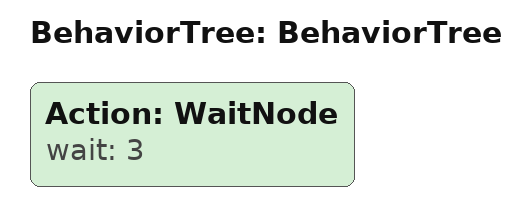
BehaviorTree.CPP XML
<?xml version="1.0"?>
<root main_tree_to_execute="BehaviorTree">
  <BehaviorTree ID="BehaviorTree">
    <Action ID="WaitNode" wait="3"/>
  </BehaviorTree>
</root>
